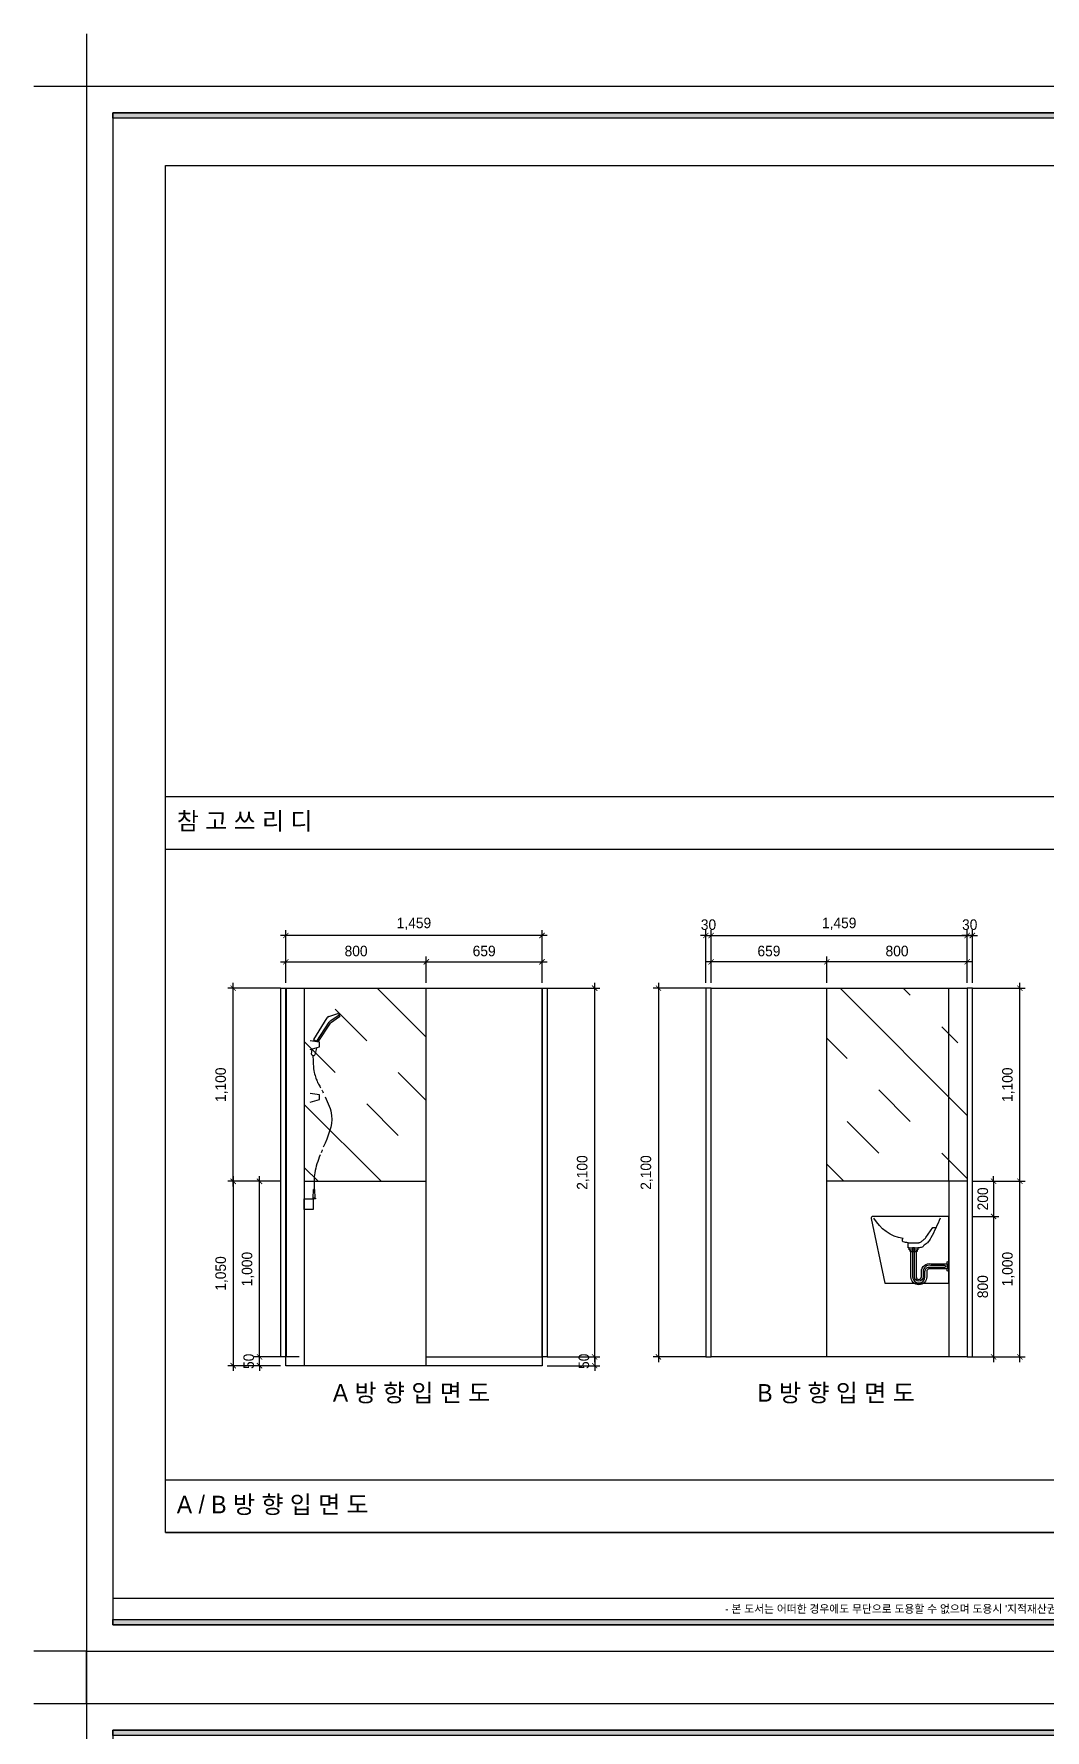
# Model space of a CAD drawing. Header units: millimetres. Extents: x 261942 to 379971, y 117646 to 213875.
# Drawn here: x 340971 to 346730, y 181966 to 191626 of the extents above; entities that cross this region are included whole.
import ezdxf
from ezdxf.enums import TextEntityAlignment as Align

# ---------------------------------------------------------------- set-up
doc = ezdxf.new("R2010")
doc.units = ezdxf.units.MM
doc.header["$LTSCALE"] = 100
doc.header["$PDMODE"] = 3
doc.layers.get('DEFPOINTS').update_dxf_attribs({"color": 248})
for name, color, linetype in [('0-ELC TEXT', 7, 'Continuous'), ('02-WAL', 2, 'Continuous'), ('03-TEXT', 3, 'Continuous'), ('03-WAL NEW', 3, 'Continuous'), ('04-WIN', 4, 'Continuous'), ('07-DIM WAL', 5, 'Continuous'), ('08-HAT', 8, 'Continuous'), ('F-SYM', 7, 'Continuous'), ('FORM(YOURNAME)-11', 1, 'Continuous'), ('IN', 6, 'Continuous'), ('LAVA4', 4, 'Continuous'), ('LAXA', 4, 'Continuous')]:
    doc.layers.add(name, color=color, linetype=linetype)
doc.styles.add('HY 울릉도 L', font='')
doc.styles.add('YOURNAME', font='HY울릉도M.TTF')
doc.styles.add('코레일둥고', font='Korail_Round_Gothic_Medium.ttf')
doc.styles.get('HY 울릉도 L').set_extended_font_data('HY울릉도L')
doc.dimstyles.new('30', dxfattribs={"dimscale": 30, "dimtxt": 2, "dimasz": 1, "dimexe": 1, "dimexo": 1, "dimgap": 1, "dimtad": 1, "dimdec": 0, "dimrnd": 0.05, "dimdsep": 46, "dimlunit": 6, "dimtxsty": 'HY 울릉도 L', "dimblk": 'ARCHTICK', "dimcen": 2.5, "dimdle": 1, "dimclrd": 133, "dimclre": 133, "dimclrt": 30, "dimadec": 0, "dimazin": 0, "dimtfac": 1, "dimtdec": 0, "dimtix": 1, "dimtmove": 2, "dimatfit": 3, "dimldrblk": 'ARCHTICK', "dimfxl": 0, "dimlwd": -1, "dimlwe": -1, "dimarcsym": 0})

# ---------------------------------------------------------------- blocks, each defined once
blk = doc.blocks.new('FORM-PLAN')
at = {"layer": 'FORM(YOURNAME)-11'}
h = blk.add_hatch(color=256, dxfattribs=at)
h.dxf.hatch_style = 1
h.paths.add_polyline_path([(-71444, 55115), (10556, 55115), (10556, 54915), (-71444, 54915)])
h.paths.add_polyline_path([(-71444, -2085), (10556, -2085), (10556, -2285), (-71444, -2285)])
at = {"layer": 'DEFPOINTS', "color": 158}
blk.add_line((1346, -1285), (-71444, -1285), dxfattribs=at)
at = {"layer": 'DEFPOINTS', "color": 1}
for points in [[(-72444, 58115), (-72444, 56115), (-74444, 56115)], [(-72444, -5285), (-72444, -3285), (-74444, -3285)]]:
    blk.add_lwpolyline(points, dxfattribs=at)
at = {"layer": 'DEFPOINTS', "color": 158}
for points in [[(-71444, -2285), (10556, -2285), (10556, 55115), (-71444, 55115)], [(-69444, 53115), (-64, 53115), (-64, 1215), (-69444, 1215)]]:
    blk.add_lwpolyline(points, close=True, dxfattribs=at)
at = {"layer": 'FORM(YOURNAME)-11', "color": 250}
blk.add_lwpolyline([(-72444, -3285), (11556, -3285), (11556, 56115), (-72444, 56115)], close=True, dxfattribs=at)
at = {"layer": 'FORM(YOURNAME)-11'}
for points in [[(-71444, 55115), (10556, 55115), (10556, 54915), (-71444, 54915)], [(-71444, -2085), (10556, -2085), (10556, -2285), (-71444, -2285)]]:
    blk.add_lwpolyline(points, close=True, dxfattribs=at)
at = {"layer": 'FORM(YOURNAME)-11', "color": 1, "style": 'YOURNAME'}
blk.add_text("- 본 도서는 어떠한 경우에도 무단으로 도용할 수 없으며 도용시 '지적재산권' 보호에 관한 법률에 의거, 법적 분쟁이 발생합니다.  또한 본 도서에 관한 모든 저작권은 당사에 있습니다. -", height=300, dxfattribs=at).set_placement((-32990, -1685), align=Align.MIDDLE_CENTER)
at = {"layer": 'FORM(YOURNAME)-11', "color": 3, "style": 'YOURNAME'}
for tag, height, p in [('1', 450, (9905, 18188)), ('2', 450, (9905, 17544)), ('3', 450, (9905, 16257)), ('4', 450, (9905, 14326)), ('5', 515, (9905, 12009)), ('6', 515, (9905, 9757)), ('7', 515, (9905, 7504)), ('8', 515, (9905, 5252)), ('9', 515, (9905, 2999)), ('10', 515, (5655, 811)), ('11', 515, (9905, 747)), ('12', 515, (5655, -1441)), ('13', 515, (9905, -1441))]:
    blk.add_attdef(tag, text='', height=height, dxfattribs=at).set_placement(p, align=Align.MIDDLE_RIGHT)
blk = doc.blocks.new('*U588')
at = {"layer": 'F-SYM', "xscale": 0.15, "yscale": 0.15, "zscale": 0.15}
blk.add_blockref('FORM-PLAN', (352137.4, 182909.1), dxfattribs=at)
blk = doc.blocks.new('*U589')
at = {"layer": 'F-SYM', "xscale": 0.15, "yscale": 0.15, "zscale": 0.15}
blk.add_blockref('FORM-PLAN', (352137.4, 173699.1), dxfattribs=at)
blk = doc.blocks.new('_ArchTick')
at = {"color": 0, "linetype": 'ByBlock', "const_width": 0.15}
blk.add_lwpolyline([(-0.5, -0.5), (0.5, 0.5)], dxfattribs=at)
blk = doc.blocks.new('*D173')
at = {"layer": '02-WAL', "color": 133}
for p, q in [((346316.9, 186341.7), (345456.9, 186341.7)), ((345486.9, 186221.7), (345486.9, 186371.7)), ((346286.9, 186221.7), (346286.9, 186371.7))]:
    blk.add_line(p, q, dxfattribs=at)
at = {"layer": 'DEFPOINTS', "color": 0}
for p in [(345486.9, 186341.7), (345486.9, 186191.7), (346286.9, 186191.7)]:
    blk.add_point(p, dxfattribs=at)
at = {"layer": '02-WAL', "color": 133, "xscale": 30, "yscale": 30, "zscale": 30, "rotation": 180}
blk.add_blockref('_ArchTick', (345486.9, 186341.7), dxfattribs=at)
at = {"layer": '02-WAL', "color": 133, "xscale": 30, "yscale": 30, "zscale": 30}
blk.add_blockref('_ArchTick', (346286.9, 186341.7), dxfattribs=at)
at = {"layer": '02-WAL', "color": 30, "insert": (345886.9, 186403), "char_height": 60, "attachment_point": 5, "style": 'HY 울릉도 L'}
blk.add_mtext('800', dxfattribs=at)
blk = doc.blocks.new('*D174')
at = {"layer": '02-WAL', "color": 133}
for p, q in [((345516.9, 186341.7), (344797.9, 186341.7)), ((344827.9, 186221.7), (344827.9, 186371.7)), ((345486.9, 186221.7), (345486.9, 186371.7))]:
    blk.add_line(p, q, dxfattribs=at)
at = {"layer": 'DEFPOINTS', "color": 0}
for p in [(344827.9, 186341.7), (344827.9, 186191.7), (345486.9, 186191.7)]:
    blk.add_point(p, dxfattribs=at)
at = {"layer": '02-WAL', "color": 133, "xscale": 30, "yscale": 30, "zscale": 30, "rotation": 180}
blk.add_blockref('_ArchTick', (344827.9, 186341.7), dxfattribs=at)
at = {"layer": '02-WAL', "color": 133, "xscale": 30, "yscale": 30, "zscale": 30}
blk.add_blockref('_ArchTick', (345486.9, 186341.7), dxfattribs=at)
at = {"layer": '02-WAL', "color": 30, "insert": (345157.4, 186403.1), "char_height": 60, "attachment_point": 5, "style": 'HY 울릉도 L'}
blk.add_mtext('659', dxfattribs=at)
blk = doc.blocks.new('*D175')
at = {"layer": '02-WAL', "color": 133}
for p, q in [((344797.9, 186491.7), (346316.9, 186491.7)), ((344827.9, 186221.7), (344827.9, 186521.7)), ((346286.9, 186221.7), (346286.9, 186521.7))]:
    blk.add_line(p, q, dxfattribs=at)
at = {"layer": 'DEFPOINTS', "color": 0}
for p in [(346286.9, 186491.7), (344827.9, 186191.7), (346286.9, 186191.7)]:
    blk.add_point(p, dxfattribs=at)
at = {"layer": '02-WAL', "color": 133, "xscale": 30, "yscale": 30, "zscale": 30, "rotation": 180}
blk.add_blockref('_ArchTick', (344827.9, 186491.7), dxfattribs=at)
at = {"layer": '02-WAL', "color": 133, "xscale": 30, "yscale": 30, "zscale": 30}
blk.add_blockref('_ArchTick', (346286.9, 186491.7), dxfattribs=at)
at = {"layer": '02-WAL', "color": 30, "insert": (345557.4, 186557.7), "char_height": 60, "attachment_point": 5, "style": 'HY 울릉도 L'}
blk.add_mtext('1,459', dxfattribs=at)
blk = doc.blocks.new('*D176')
at = {"layer": '02-WAL', "color": 133}
for p, q in [((344797.9, 186191.7), (344497.9, 186191.7)), ((344527.9, 186221.7), (344527.9, 184061.7)), ((344797.9, 184091.7), (344497.9, 184091.7))]:
    blk.add_line(p, q, dxfattribs=at)
at = {"layer": 'DEFPOINTS', "color": 0}
for p in [(344827.9, 186191.7), (344527.9, 184091.7), (344827.9, 184091.7)]:
    blk.add_point(p, dxfattribs=at)
at = {"layer": '02-WAL', "color": 133, "xscale": 30, "yscale": 30, "zscale": 30}
for p, rotation in [((344527.9, 186191.7), 90), ((344527.9, 184091.7), 270)]:
    blk.add_blockref('_ArchTick', p, dxfattribs=dict(at, rotation=rotation))
at = {"layer": '02-WAL', "color": 30, "insert": (344462, 185141.7), "char_height": 60, "attachment_point": 5, "rotation": 90, "style": 'HY 울릉도 L'}
blk.add_mtext('2,100', dxfattribs=at)
blk = doc.blocks.new('*D177')
at = {"layer": '02-WAL', "color": 133}
for p, q in [((346316.9, 185091.7), (346616.9, 185091.7)), ((346586.9, 184061.7), (346586.9, 185121.7)), ((346316.9, 184091.7), (346616.9, 184091.7))]:
    blk.add_line(p, q, dxfattribs=at)
at = {"layer": 'DEFPOINTS', "color": 0}
for p in [(346286.9, 185091.7), (346586.9, 185091.7), (346286.9, 184091.7)]:
    blk.add_point(p, dxfattribs=at)
at = {"layer": '02-WAL', "color": 133, "xscale": 30, "yscale": 30, "zscale": 30}
for p, rotation in [((346586.9, 185091.7), 90), ((346586.9, 184091.7), 270)]:
    blk.add_blockref('_ArchTick', p, dxfattribs=dict(at, rotation=rotation))
at = {"layer": '02-WAL', "color": 30, "insert": (346521, 184591.7), "char_height": 60, "attachment_point": 5, "rotation": 90, "style": 'HY 울릉도 L'}
blk.add_mtext('1,000', dxfattribs=at)
blk = doc.blocks.new('*D178')
at = {"layer": '02-WAL', "color": 133}
for p, q in [((346316.9, 186191.7), (346616.9, 186191.7)), ((346586.9, 185061.7), (346586.9, 186221.7)), ((346316.9, 185091.7), (346616.9, 185091.7))]:
    blk.add_line(p, q, dxfattribs=at)
at = {"layer": 'DEFPOINTS', "color": 0}
for p in [(346286.9, 186191.7), (346586.9, 186191.7), (346286.9, 185091.7)]:
    blk.add_point(p, dxfattribs=at)
at = {"layer": '02-WAL', "color": 133, "xscale": 30, "yscale": 30, "zscale": 30}
for p, rotation in [((346586.9, 186191.7), 90), ((346586.9, 185091.7), 270)]:
    blk.add_blockref('_ArchTick', p, dxfattribs=dict(at, rotation=rotation))
at = {"layer": '02-WAL', "color": 30, "insert": (346521, 185641.7), "char_height": 60, "attachment_point": 5, "rotation": 90, "style": 'HY 울릉도 L'}
blk.add_mtext('1,100', dxfattribs=at)
blk = doc.blocks.new('*D179')
at = {"layer": '02-WAL', "color": 133}
for p, q in [((342375.8, 186191.7), (342075.8, 186191.7)), ((342105.8, 185061.7), (342105.8, 186221.7)), ((342375.8, 185091.7), (342075.8, 185091.7))]:
    blk.add_line(p, q, dxfattribs=at)
at = {"layer": 'DEFPOINTS', "color": 0}
for p in [(342105.8, 186191.7), (342405.8, 186191.7), (342405.8, 185091.7)]:
    blk.add_point(p, dxfattribs=at)
at = {"layer": '02-WAL', "color": 133, "xscale": 30, "yscale": 30, "zscale": 30}
for p, rotation in [((342105.8, 186191.7), 90), ((342105.8, 185091.7), 270)]:
    blk.add_blockref('_ArchTick', p, dxfattribs=dict(at, rotation=rotation))
at = {"layer": '02-WAL', "color": 30, "insert": (342039.9, 185641.7), "char_height": 60, "attachment_point": 5, "rotation": 90, "style": 'HY 울릉도 L'}
blk.add_mtext('1,100', dxfattribs=at)
blk = doc.blocks.new('*D180')
at = {"layer": '02-WAL', "color": 133}
for p, q in [((342375.8, 185091.7), (342075.8, 185091.7)), ((342105.8, 185121.7), (342105.8, 184011.7)), ((342375.8, 184041.7), (342075.8, 184041.7))]:
    blk.add_line(p, q, dxfattribs=at)
at = {"layer": 'DEFPOINTS', "color": 0}
for p in [(342405.8, 185091.7), (342105.8, 184041.7), (342405.8, 184041.7)]:
    blk.add_point(p, dxfattribs=at)
at = {"layer": '02-WAL', "color": 133, "xscale": 30, "yscale": 30, "zscale": 30}
for p, rotation in [((342105.8, 185091.7), 90), ((342105.8, 184041.7), 270)]:
    blk.add_blockref('_ArchTick', p, dxfattribs=dict(at, rotation=rotation))
at = {"layer": '02-WAL', "color": 30, "insert": (342039.9, 184566.7), "char_height": 60, "attachment_point": 5, "rotation": 90, "style": 'HY 울릉도 L'}
blk.add_mtext('1,050', dxfattribs=at)
blk = doc.blocks.new('*D181')
at = {"layer": '02-WAL', "color": 133}
for p, q in [((344164.8, 184091.7), (344164.8, 184121.7)), ((343894.8, 184091.7), (344194.8, 184091.7)), ((343894.8, 184041.7), (344194.8, 184041.7)), ((344164.8, 184091.7), (344164.8, 184041.7)), ((344164.8, 184041.7), (344164.8, 184011.7))]:
    blk.add_line(p, q, dxfattribs=at)
at = {"layer": 'DEFPOINTS', "color": 0}
for p in [(343864.8, 184091.7), (343864.8, 184041.7), (344164.8, 184041.7)]:
    blk.add_point(p, dxfattribs=at)
at = {"layer": '02-WAL', "color": 133, "xscale": 30, "yscale": 30, "zscale": 30}
for p, rotation in [((344164.8, 184091.7), 270), ((344164.8, 184041.7), 90)]:
    blk.add_blockref('_ArchTick', p, dxfattribs=dict(at, rotation=rotation))
at = {"layer": '02-WAL', "color": 30, "insert": (344103.5, 184066.7), "char_height": 60, "attachment_point": 5, "rotation": 90, "style": 'HY 울릉도 L'}
blk.add_mtext('50', dxfattribs=at)
blk = doc.blocks.new('*D182')
at = {"layer": '02-WAL', "color": 133}
for p, q in [((343894.8, 186191.7), (344194.8, 186191.7)), ((344164.8, 184061.7), (344164.8, 186221.7)), ((343894.8, 184091.7), (344194.8, 184091.7))]:
    blk.add_line(p, q, dxfattribs=at)
at = {"layer": 'DEFPOINTS', "color": 0}
for p in [(343864.8, 186191.7), (344164.8, 186191.7), (343864.8, 184091.7)]:
    blk.add_point(p, dxfattribs=at)
at = {"layer": '02-WAL', "color": 133, "xscale": 30, "yscale": 30, "zscale": 30}
for p, rotation in [((344164.8, 186191.7), 90), ((344164.8, 184091.7), 270)]:
    blk.add_blockref('_ArchTick', p, dxfattribs=dict(at, rotation=rotation))
at = {"layer": '02-WAL', "color": 30, "insert": (344098.9, 185141.7), "char_height": 60, "attachment_point": 5, "rotation": 90, "style": 'HY 울릉도 L'}
blk.add_mtext('2,100', dxfattribs=at)
blk = doc.blocks.new('*D183')
at = {"layer": '02-WAL', "color": 133}
for p, q in [((342255.8, 184091.7), (342255.8, 184121.7)), ((342480.8, 184091.7), (342225.8, 184091.7)), ((342375.8, 184041.7), (342225.8, 184041.7)), ((342255.8, 184041.7), (342255.8, 184091.7)), ((342255.8, 184041.7), (342255.8, 184011.7))]:
    blk.add_line(p, q, dxfattribs=at)
at = {"layer": 'DEFPOINTS', "color": 0}
for p in [(342255.8, 184091.7), (342405.8, 184041.7), (342510.8, 184091.7)]:
    blk.add_point(p, dxfattribs=at)
at = {"layer": '02-WAL', "color": 133, "xscale": 30, "yscale": 30, "zscale": 30}
for p, rotation in [((342255.8, 184091.7), 270), ((342255.8, 184041.7), 90)]:
    blk.add_blockref('_ArchTick', p, dxfattribs=dict(at, rotation=rotation))
at = {"layer": '02-WAL', "color": 30, "insert": (342194.5, 184066.7), "char_height": 60, "attachment_point": 5, "rotation": 90, "style": 'HY 울릉도 L'}
blk.add_mtext('50', dxfattribs=at)
blk = doc.blocks.new('*D184')
at = {"layer": '02-WAL', "color": 133}
for p, q in [((342375.8, 185091.7), (342225.8, 185091.7)), ((342255.8, 184061.7), (342255.8, 185121.7)), ((342375.8, 184091.7), (342225.8, 184091.7))]:
    blk.add_line(p, q, dxfattribs=at)
at = {"layer": 'DEFPOINTS', "color": 0}
for p in [(342255.8, 185091.7), (342405.8, 185091.7), (342405.8, 184091.7)]:
    blk.add_point(p, dxfattribs=at)
at = {"layer": '02-WAL', "color": 133, "xscale": 30, "yscale": 30, "zscale": 30}
for p, rotation in [((342255.8, 185091.7), 90), ((342255.8, 184091.7), 270)]:
    blk.add_blockref('_ArchTick', p, dxfattribs=dict(at, rotation=rotation))
at = {"layer": '02-WAL', "color": 30, "insert": (342189.9, 184591.7), "char_height": 60, "attachment_point": 5, "rotation": 90, "style": 'HY 울릉도 L'}
blk.add_mtext('1,000', dxfattribs=at)
blk = doc.blocks.new('*D185')
at = {"layer": '02-WAL', "color": 133}
for p, q in [((342375.8, 186341.7), (343235.8, 186341.7)), ((342405.8, 186221.7), (342405.8, 186371.7)), ((343205.8, 186221.7), (343205.8, 186371.7))]:
    blk.add_line(p, q, dxfattribs=at)
at = {"layer": 'DEFPOINTS', "color": 0}
for p in [(343205.8, 186341.7), (342405.8, 186191.7), (343205.8, 186191.7)]:
    blk.add_point(p, dxfattribs=at)
at = {"layer": '02-WAL', "color": 133, "xscale": 30, "yscale": 30, "zscale": 30, "rotation": 180}
blk.add_blockref('_ArchTick', (342405.8, 186341.7), dxfattribs=at)
at = {"layer": '02-WAL', "color": 133, "xscale": 30, "yscale": 30, "zscale": 30}
blk.add_blockref('_ArchTick', (343205.8, 186341.7), dxfattribs=at)
at = {"layer": '02-WAL', "color": 30, "insert": (342805.8, 186403), "char_height": 60, "attachment_point": 5, "style": 'HY 울릉도 L'}
blk.add_mtext('800', dxfattribs=at)
blk = doc.blocks.new('*D186')
at = {"layer": '02-WAL', "color": 133}
for p, q in [((343175.8, 186341.7), (343894.8, 186341.7)), ((343205.8, 186221.7), (343205.8, 186371.7)), ((343864.8, 186221.7), (343864.8, 186371.7))]:
    blk.add_line(p, q, dxfattribs=at)
at = {"layer": 'DEFPOINTS', "color": 0}
for p in [(343864.8, 186341.7), (343205.8, 186191.7), (343864.8, 186191.7)]:
    blk.add_point(p, dxfattribs=at)
at = {"layer": '02-WAL', "color": 133, "xscale": 30, "yscale": 30, "zscale": 30, "rotation": 180}
blk.add_blockref('_ArchTick', (343205.8, 186341.7), dxfattribs=at)
at = {"layer": '02-WAL', "color": 133, "xscale": 30, "yscale": 30, "zscale": 30}
blk.add_blockref('_ArchTick', (343864.8, 186341.7), dxfattribs=at)
at = {"layer": '02-WAL', "color": 30, "insert": (343535.3, 186403.1), "char_height": 60, "attachment_point": 5, "style": 'HY 울릉도 L'}
blk.add_mtext('659', dxfattribs=at)
blk = doc.blocks.new('*D187')
at = {"layer": '02-WAL', "color": 133}
for p, q in [((343894.8, 186491.7), (342375.8, 186491.7)), ((342405.8, 186221.7), (342405.8, 186521.7)), ((343864.8, 186221.7), (343864.8, 186521.7))]:
    blk.add_line(p, q, dxfattribs=at)
at = {"layer": 'DEFPOINTS', "color": 0}
for p in [(342405.8, 186491.7), (342405.8, 186191.7), (343864.8, 186191.7)]:
    blk.add_point(p, dxfattribs=at)
at = {"layer": '02-WAL', "color": 133, "xscale": 30, "yscale": 30, "zscale": 30, "rotation": 180}
blk.add_blockref('_ArchTick', (342405.8, 186491.7), dxfattribs=at)
at = {"layer": '02-WAL', "color": 133, "xscale": 30, "yscale": 30, "zscale": 30}
blk.add_blockref('_ArchTick', (343864.8, 186491.7), dxfattribs=at)
at = {"layer": '02-WAL', "color": 30, "insert": (343135.3, 186557.7), "char_height": 60, "attachment_point": 5, "style": 'HY 울릉도 L'}
blk.add_mtext('1,459', dxfattribs=at)
blk = doc.blocks.new('A$C73CD5952')
blk.add_lwpolyline([(166, 9), (531, 9), (531, 389), (98.3, 389, 0.476379), (88.5, 376.9)], format="xyb", close=True)
at = {"layer": 'LAVA4', "color": 9}
for p, q in [((310, 199.6), (350, 199.6)), ((315, 189.6), (345, 189.6)), ((521, 120), (521, 90))]:
    blk.add_line(p, q, dxfattribs=at)
at = {"layer": 'LAVA4', "color": 7}
blk.add_lwpolyline([(482.2, 380, -0.019631), (428.6, 266.4, -0.012778), (425, 259.6, -0.032197), (417.4, 248, -0.039672), (410, 239.6, -0.054687), (401.6, 233.1, 0.040751), (390, 224.6, 0.044333), (384.2, 218.6, -0.064326), (380, 214.6, -0.097397), (378.4, 213.9, -0.009146), (360, 209.6), (355, 209.6), (355, 199.6), (350, 199.6), (350, 189.6), (345, 189.6), (345, 45, 1), (375, 45), (375, 75, -0.473879), (430, 120), (521, 120), (521, 130), (531, 135), (531, 75), (521, 80), (521, 90), (425, 90, 0.5), (405, 75), (405, 45, -1), (315, 45), (315, 189.6), (310, 189.6), (310, 199.6), (305, 199.6), (305, 209.6), (300, 209.6), (300, 219.6), (300, 239.6, -0.086604), (270.6, 244.7, -0.456737), (270.8, 263, -0.229051), (104.7, 380)], format="xyb", dxfattribs=at)
at = {"layer": 'LAVA4', "color": 9}
for points in [[(300, 239.6), (330, 239.6), (360, 239.6, 0.116434), (365.9, 241, 0.042505), (380, 249.6, 0.037976), (394.7, 262.2, 0.080612), (400, 269.6), (439.2, 325.1), (458.7, 325.1)], [(305, 209.6), (330, 209.6), (355, 209.6, 0.009123)]]:
    blk.add_lwpolyline(points, format="xyb", dxfattribs=at)
blk.add_lwpolyline([(515.7, 105), (505.7, 110), (427.3, 110, 0.470288), (385, 75), (385, 45, -1), (335, 45), (335, 209.6), (325, 209.6), (325, 45, 1), (395, 45), (395, 75, -0.494354), (427.7, 100), (505.7, 100)], format="xyb", close=True, dxfattribs=at)
blk = doc.blocks.new('*D219')
at = {"layer": '02-WAL', "color": 133}
for p, q in [((346316.9, 185091.7), (346466.9, 185091.7)), ((346436.9, 185091.7), (346436.9, 185121.7)), ((346436.9, 185091.7), (346436.9, 184891.7)), ((346316.9, 184891.7), (346466.9, 184891.7)), ((346436.9, 184891.7), (346436.9, 184861.7))]:
    blk.add_line(p, q, dxfattribs=at)
at = {"layer": 'DEFPOINTS', "color": 0}
for p in [(346286.9, 185091.7), (346286.9, 184891.7), (346436.9, 184891.7)]:
    blk.add_point(p, dxfattribs=at)
at = {"layer": '02-WAL', "color": 133, "xscale": 30, "yscale": 30, "zscale": 30}
for p, rotation in [((346436.9, 185091.7), 270), ((346436.9, 184891.7), 90)]:
    blk.add_blockref('_ArchTick', p, dxfattribs=dict(at, rotation=rotation))
at = {"layer": '02-WAL', "color": 30, "insert": (346375.7, 184991.7), "char_height": 60, "attachment_point": 5, "rotation": 90, "style": 'HY 울릉도 L'}
blk.add_mtext('200', dxfattribs=at)
blk = doc.blocks.new('*D220')
at = {"layer": '02-WAL', "color": 133}
for p, q in [((346436.9, 184921.7), (346436.9, 184061.7)), ((346316.9, 184891.7), (346466.9, 184891.7)), ((346316.9, 184091.7), (346466.9, 184091.7))]:
    blk.add_line(p, q, dxfattribs=at)
at = {"layer": 'DEFPOINTS', "color": 0}
for p in [(346286.9, 184891.7), (346286.9, 184091.7), (346436.9, 184091.7)]:
    blk.add_point(p, dxfattribs=at)
at = {"layer": '02-WAL', "color": 133, "xscale": 30, "yscale": 30, "zscale": 30}
for p, rotation in [((346436.9, 184891.7), 90), ((346436.9, 184091.7), 270)]:
    blk.add_blockref('_ArchTick', p, dxfattribs=dict(at, rotation=rotation))
at = {"layer": '02-WAL', "color": 30, "insert": (346375.6, 184491.7), "char_height": 60, "attachment_point": 5, "rotation": 90, "style": 'HY 울릉도 L'}
blk.add_mtext('800', dxfattribs=at)
blk = doc.blocks.new('*D232')
at = {"layer": '07-DIM WAL', "color": 133}
for p, q in [((346286, 186491.7), (346256, 186491.7)), ((346286, 186221.7), (346286, 186521.7)), ((346316, 186491.7), (346286, 186491.7)), ((346316, 186221.7), (346316, 186521.7)), ((346316, 186491.7), (346346, 186491.7))]:
    blk.add_line(p, q, dxfattribs=at)
at = {"layer": 'DEFPOINTS', "color": 0}
for p in [(346286, 186491.7), (346286, 186191.7), (346316, 186191.7)]:
    blk.add_point(p, dxfattribs=at)
at = {"layer": '07-DIM WAL', "color": 133, "xscale": 30, "yscale": 30, "zscale": 30}
blk.add_blockref('_ArchTick', (346286, 186491.7), dxfattribs=at)
at = {"layer": '07-DIM WAL', "color": 133, "xscale": 30, "yscale": 30, "zscale": 30, "rotation": 180}
blk.add_blockref('_ArchTick', (346316, 186491.7), dxfattribs=at)
at = {"layer": '07-DIM WAL', "color": 30, "insert": (346301, 186553.1), "char_height": 60, "attachment_point": 5, "style": 'HY 울릉도 L'}
blk.add_mtext('30', dxfattribs=at)
blk = doc.blocks.new('*D233')
at = {"layer": '07-DIM WAL', "color": 133}
for p, q in [((344797.9, 186491.7), (344767.9, 186491.7)), ((344797.9, 186221.7), (344797.9, 186521.7)), ((344797.9, 186491.7), (344827.9, 186491.7)), ((344827.9, 186221.7), (344827.9, 186521.7)), ((344827.9, 186491.7), (344857.9, 186491.7))]:
    blk.add_line(p, q, dxfattribs=at)
at = {"layer": 'DEFPOINTS', "color": 0}
for p in [(344827.9, 186491.7), (344797.9, 186191.7), (344827.9, 186191.7)]:
    blk.add_point(p, dxfattribs=at)
at = {"layer": '07-DIM WAL', "color": 133, "xscale": 30, "yscale": 30, "zscale": 30}
blk.add_blockref('_ArchTick', (344797.9, 186491.7), dxfattribs=at)
at = {"layer": '07-DIM WAL', "color": 133, "xscale": 30, "yscale": 30, "zscale": 30, "rotation": 180}
blk.add_blockref('_ArchTick', (344827.9, 186491.7), dxfattribs=at)
at = {"layer": '07-DIM WAL', "color": 30, "insert": (344812.9, 186553.1), "char_height": 60, "attachment_point": 5, "style": 'HY 울릉도 L'}
blk.add_mtext('30', dxfattribs=at)
blk = doc.blocks.new('A$C287D6775')
for points in [[(85, 582), (121.8, 474.2), (74, 295.4)], [(56.2, 250), (25.7, 148.3), (22.4, 53.5)]]:
    blk.add_spline(points, degree=3)
at = {"layer": 'LAXA', "color": 0}
for p, q in [((20.5, 908), (96.7, 1031.8)), ((37.2, 898.3), (107.9, 1006.4)), ((45.5, 894.8), (114.4, 1000.2)), ((106, 1038.8), (156.7, 1055.3)), ((113.4, 1011.7), (107.9, 1006.4)), ((162.7, 1044.7), (113.4, 1011.7)), ((167.4, 1035.9), (115.5, 1001.3)), ((161.1, 1053.5), (168.7, 1041.4)), ((53.5, 892.7), (0, 900.1)), ((20.5, 908), (17.5, 898)), ((20.5, 908), (36.9, 895.8)), ((53.5, 865.4), (53.5, 892.7)), ((0, 851.5), (53.5, 865.4)), ((6.7, 824.8), (11, 853.9)), ((10.3, 819.3), (19.2, 816.7)), ((35.1, 859.2), (25.5, 820.3)), ((53.5, 592.7), (0, 600.1)), ((53.5, 565.4), (53.5, 592.7)), ((0, 551.5), (53.5, 565.4)), ((29.9, 5), (14.9, 5)), ((14.9, 5), (14.9, 0.7)), ((29.9, 0), (14.9, 0)), ((16, 5), (18.1, 53.5)), ((26.7, 53.5), (18.1, 53.5)), ((28.8, 5), (26.7, 53.5)), ((29.9, 5), (29.9, 0.7))]:
    blk.add_line(p, q, dxfattribs=at)
for points in [[(14.7, 818), (16.7, 785), (16.7, 768.7), (17.5, 754.2), (18.7, 741.5), (20.4, 730.3), (22.4, 720.3), (24.7, 711.3), (27, 703.1), (29.4, 695.5), (31.8, 688.4), (34.3, 681.8), (36.8, 675.5), (39.4, 669.5), (42.1, 663.7), (44.8, 658.1), (47.7, 652.5), (50.6, 647), (53.7, 641.4), (57, 635.6), (58.3, 633.3)], [(66.7, 618.5), (67.4, 617.2), (71.2, 610.4), (74.4, 604.6)], [(68.5, 278.6), (66.9, 274.8), (63.9, 267.4), (62.2, 263.2)]]:
    blk.add_lwpolyline(points, dxfattribs=at)
for centre, radius, start, end in [((109.7, 1024.2), 15, 104.07441, 149.75149), ((117.6, 997.9), 4, 122.11225, 145.12758), ((157.7, 1051.4), 4, 32.11225, 104.07441), ((165.3, 1039.3), 4, 302.11225, 32.11225), ((11.7, 824.1), 5, 171.63422, 253.68692), ((20.6, 821.5), 5, 253.68692, 346.14119)]:
    blk.add_arc(centre, radius, start, end, dxfattribs=at)

msp = doc.modelspace()

# ---------------------------------------------------------------- hatches: boundary and pattern name
at = {"layer": '08-HAT'}
h = msp.add_hatch(dxfattribs=at)
h.set_pattern_fill('INSUL', color=256, scale=80, angle=-45)
h.paths.add_polyline_path([(343205.8, 186191.7), (342510.8, 186191.7), (342510.8, 185091.7), (343205.8, 185091.7)])
h.paths.add_polyline_path([(342562.2, 185889.4), (342565.3, 185899.7), (342641.5, 186023.5, -0.201985), (342650.8, 186030.5), (342701, 186046.8, -0.363683), (342705.9, 186045.3), (342713.5, 186033.1, -0.398178), (342712.4, 186027.8), (342660.1, 185992.9, 0.101957), (342659, 185991.7), (342589.7, 185885.7)], flags=16)
h = msp.add_hatch(dxfattribs=at)
h.set_pattern_fill('INSUL', color=256, scale=80, angle=-45)
h.set_pattern_definition([(315, (158094.66, 546079.2), (538.8154, 538.8154), []), (315, (158274.26, 546258.8), (538.8154, 538.8154), [254, -254]), (315, (158453.9, 546438.4), (538.8154, 538.8154), [254, -254])])
h.paths.add_polyline_path([(345486.9, 185091.7), (346162.7, 185091.7), (346162.5, 185096.3), (346161.2, 185116.1), (346159.7, 185132.8), (346158.1, 185146.8), (346156.3, 185158.7), (346154.4, 185168.8), (346152.4, 185177.6), (346150.4, 185185.6), (346148.3, 185193), (346146.2, 185199.8), (346143.1, 185209.1), (346141.7, 185212.6), (346145.3, 185202.9), (346149.5, 185189.3), (346153.6, 185172.8), (346156.3, 185158.7), (346158.1, 185146.8), (346159.7, 185132.8), (346161.2, 185116.1), (346162.8, 185091.7), (346181.9, 185091.7), (346286.9, 185091.7), (346286.9, 185543.3), (346233.4, 185557.2), (346233.4, 185584.5), (346286.9, 185591.8), (346280.2, 185815.8, -0.333077), (346276.6, 185811), (346272.2, 185809.7), (346270.2, 185776.7), (346270.2, 185760.4), (346269.5, 185746), (346268.2, 185733.3), (346266.5, 185722), (346264.5, 185712), (346262.3, 185703), (346258.8, 185691.1), (346253.9, 185676.8), (346248.9, 185664.3), (346243.6, 185652.8), (346238, 185641.9), (346236.3, 185638.7), (346239.2, 185644.3), (346242.1, 185649.8), (346244.8, 185655.5), (346247.5, 185661.2), (346250.1, 185667.2), (346252.6, 185673.5), (346255.1, 185680.2), (346257.5, 185687.2), (346259.9, 185694.8), (346262.3, 185703), (346264.5, 185712), (346266.5, 185722), (346268.2, 185733.3), (346269.5, 185746), (346270.2, 185760.4), (346270.2, 185776.7), (346272.2, 185809.7), (346267.7, 185808.4, -0.426816), (346261.5, 185812), (346251.5, 185852.5), (346233.4, 185857.2), (346233.4, 185884.5), (346242, 185885.7), (346172.6, 185991.9, 0.100762), (346171.4, 185993), (346116.2, 186029.8), (346127.5, 186047.9), (346180.9, 186030.5, -0.189448), (346189.8, 186024.1), (346266.4, 185899.7), (346269.5, 185889.4), (346286.9, 185891.8), (346286.9, 186191.7), (345486.9, 186191.7)])

# ---------------------------------------------------------------- linework, layer by layer
at = {"layer": '0-ELC TEXT'}
for p, q in [((341720.7, 187283.9), (352127.7, 187283.9)), ((341720.7, 186983.9), (352127.7, 186983.9)), ((341720.7, 183391.4), (352127.7, 183391.4)), ((341720.7, 183091.4), (352127.7, 183091.4))]:
    msp.add_line(p, q, dxfattribs=at)
at = {"layer": '02-WAL'}
for points in [[(342376.7, 186191.7), (342406.7, 186191.7), (342406.7, 184091.7), (342376.7, 184091.7)], [(343864.8, 186191.7), (343864.8, 184041.7), (342405.8, 184041.7), (342405.8, 186191.7)], [(343864.8, 186191.7), (343894.8, 186191.7), (343894.8, 184091.7), (343864.8, 184091.7)], [(344827.9, 186191.7), (344797.9, 186191.7), (344797.9, 184091.7), (344827.9, 184091.7)], [(346286.9, 186191.7), (346286.9, 184091.7), (344827.9, 184091.7), (344827.9, 186191.7)], [(346316, 186191.7), (346286, 186191.7), (346286, 184091.7), (346316, 184091.7)]]:
    msp.add_lwpolyline(points, close=True, dxfattribs=at)
at = {"layer": '03-TEXT'}
msp.add_line((346181.9, 185091.7), (346181.9, 186191.7), dxfattribs=at)
at = {"layer": '03-WAL NEW'}
for p, q in [((342510.8, 186191.7), (342510.8, 184041.7)), ((342510.8, 185091.7), (343205.8, 185091.7)), ((343205.8, 184041.7), (343205.8, 185091.7)), ((345486.9, 184091.7), (345486.9, 185091.7)), ((346181.9, 185091.7), (345486.9, 185091.7)), ((343205.8, 184091.7), (343864.8, 184091.7))]:
    msp.add_line(p, q, dxfattribs=at)
msp.add_lwpolyline([(346286.9, 185091.7), (346181.9, 185091.7), (346181.9, 184091.7)], dxfattribs=at)
at = {"layer": '04-WIN'}
for p, q in [((343205.8, 185091.7), (343205.8, 186191.7)), ((345486.9, 185091.7), (345486.9, 186191.7))]:
    msp.add_line(p, q, dxfattribs=at)
at = {"layer": 'IN'}
msp.add_lwpolyline([(342560.8, 184991.7), (342560.8, 184931.7), (342510.8, 184931.7), (342510.8, 184991.7)], close=True, dxfattribs=at)

# ---------------------------------------------------------------- block references
at = {"color": 10}
for name in ['*U588', '*U589']:
    msp.add_blockref(name, (0, 0), dxfattribs=at)
at = {"layer": 'IN'}
for name, p in [('A$C287D6775', (342544.8, 184991.7)), ('A$C73CD5952', (345650.9, 184502.7))]:
    msp.add_blockref(name, p, dxfattribs=at)

# ---------------------------------------------------------------- texts
at = {"layer": '0-ELC TEXT', "style": '코레일둥고'}
for s, p in [('참 고 쓰 리 디', (341784.7, 187093.5)), ('A 방 향 입 면 도', (342673.4, 183837)), ('B 방 향 입 면 도', (345091.2, 183837)), ('A / B 방 향 입 면 도', (341784.7, 183201))]:
    msp.add_text(s, height=100, dxfattribs=at).set_placement(p)

# ---------------------------------------------------------------- dimensions: what is measured, and where the dimension line sits
at = {"layer": '02-WAL'}
for base, p1, p2, angle, picture, middle in [((342405.8, 186491.7), (343864.8, 186191.7), (342405.8, 186191.7), 180, '*D187', (343135.3, 186557.7)), ((346286.9, 186491.7), (344827.9, 186191.7), (346286.9, 186191.7), 180, '*D175', (345557.4, 186557.7)), ((343205.8, 186341.7), (342405.8, 186191.7), (343205.8, 186191.7), 180, '*D185', (342805.8, 186403)), ((343864.8, 186341.7), (343205.8, 186191.7), (343864.8, 186191.7), 180, '*D186', (343535.3, 186403.1)), ((344827.9, 186341.7), (345486.9, 186191.7), (344827.9, 186191.7), 180, '*D174', (345157.4, 186403.1)), ((345486.9, 186341.7), (346286.9, 186191.7), (345486.9, 186191.7), 180, '*D173', (345886.9, 186403)), ((342105.8, 186191.7), (342405.8, 185091.7), (342405.8, 186191.7), 90, '*D179', (342039.9, 185641.7)), ((344164.8, 186191.7), (343864.8, 184091.7), (343864.8, 186191.7), 90, '*D182', (344098.9, 185141.7)), ((344527.9, 184091.7), (344827.9, 186191.7), (344827.9, 184091.7), 90, '*D176', (344462, 185141.7)), ((346586.9, 186191.7), (346286.9, 185091.7), (346286.9, 186191.7), 90, '*D178', (346521, 185641.7)), ((342105.8, 184041.7), (342405.8, 185091.7), (342405.8, 184041.7), 90, '*D180', (342039.9, 184566.7)), ((342255.8, 185091.7), (342405.8, 184091.7), (342405.8, 185091.7), 90, '*D184', (342189.9, 184591.7)), ((346586.9, 185091.7), (346286.9, 184091.7), (346286.9, 185091.7), 90, '*D177', (346521, 184591.7)), ((346436.9, 184891.7), (346286.9, 185091.7), (346286.9, 184891.7), 90, '*D219', (346375.7, 184991.7)), ((346436.9, 184091.7), (346286.9, 184891.7), (346286.9, 184091.7), 90, '*D220', (346375.6, 184491.7)), ((342255.8, 184091.7), (342405.8, 184041.7), (342510.8, 184091.7), 90, '*D183', (342194.5, 184066.7)), ((344164.8, 184041.7), (343864.8, 184091.7), (343864.8, 184041.7), 90, '*D181', (344103.5, 184066.7))]:
    dim = msp.add_linear_dim(base=base, p1=p1, p2=p2, angle=angle, dimstyle='30', dxfattribs=at)
    dim.commit()
    dim.dimension.update_dxf_attribs({"geometry": picture, "text_midpoint": middle})
at = {"layer": '07-DIM WAL'}
for base, p1, p2, picture, middle in [((344827.9, 186491.7), (344797.9, 186191.7), (344827.9, 186191.7), '*D233', (344812.9, 186553.1)), ((346286, 186491.7), (346316, 186191.7), (346286, 186191.7), '*D232', (346301, 186553.1))]:
    dim = msp.add_linear_dim(base=base, p1=p1, p2=p2, dimstyle='30', override={"dimfxl": 1.25}, dxfattribs=at)
    dim.commit()
    dim.dimension.update_dxf_attribs({"geometry": picture, "text_midpoint": middle})

doc.saveas('drawing.dxf')
